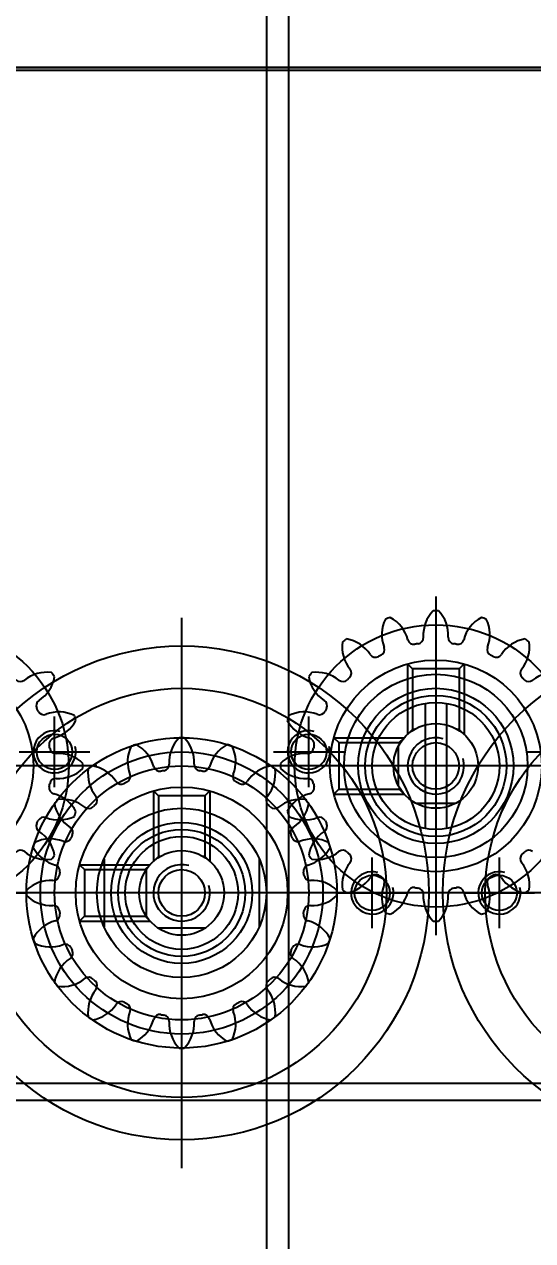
# Model space of a CAD drawing. Header units: inches. Extents: x 0 to 77285, y -118 to 40065.
# Drawn here: x 15554.5 to 15590.5, y 25985.4 to 26071.6 of the extents above; entities that cross this region are included whole.
import ezdxf

# ---------------------------------------------------------------- set-up
doc = ezdxf.new("R2010")
doc.units = ezdxf.units.IN
doc.header["$LTSCALE"] = 5
doc.header["$MEASUREMENT"] = 0
doc.layers.add('A', color=8, linetype='Continuous')
doc.styles.add('SCI', font='')
doc.styles.get('SCI').set_extended_font_data('Gulim')
doc.dimstyles.new('SCH', dxfattribs={"dimtxt": 2.5, "dimasz": 2, "dimexe": 1.25, "dimexo": 0.625, "dimtad": 1, "dimdec": 8, "dimtxsty": 'SCI', "dimcen": 2.5, "dimclrd": 4, "dimclre": 4, "dimclrt": 7, "dimadec": 8, "dimazin": 2, "dimtfac": 1, "dimtdec": 8, "dimtmove": 0, "dimatfit": 3, "dimfxl": 1, "dimarcsym": 0})

# ---------------------------------------------------------------- blocks, each defined once
blk = doc.blocks.new('A$Cc399747e')
at = {"ltscale": 5}
for p, q in [((1711.792, 71), (1711.792, 1381)), ((1710.192, 1101), (1710.192, 71))]:
    blk.add_line(p, q, dxfattribs=at)
for p, q in [((1717.792, 247), (1717.792, 286)), ((1627.792, 280), (2635.792, 280)), ((1717.792, 253.5), (1717.792, 279.5)), ((1717.792, 253.5), (1717.792, 279.5)), ((1717.792, 254.5), (1717.792, 278.5)), ((1695.292, 269), (1695.292, 264)), ((1699.792, 245.5), (1699.792, 269.5)), ((1704.292, 269), (1704.292, 264)), ((1716.135, 269.001), (1719.449, 269.001)), ((1712.292, 264.102), (1712.292, 268.898)), ((1725.021, 268.5), (1720.028, 268.5)), ((1720.378, 268.15), (1720.028, 268.5)), ((1720.293, 268.157), (1720.293, 264.843)), ((1720.378, 268.021), (1720.378, 268.15)), ((1724.671, 268.15), (1720.378, 268.15)), ((1723.292, 264.102), (1723.292, 268.898)), ((1725.021, 268.5), (1724.671, 268.15)), ((1724.671, 264.85), (1724.671, 268.15)), ((1662.292, 266.5), (1701.292, 266.5)), ((1668.792, 266.5), (1694.792, 266.5)), ((1668.792, 266.5), (1694.792, 266.5)), ((1669.792, 266.5), (1693.792, 266.5)), ((1697.792, 266.5), (1692.792, 266.5)), ((1698.292, 266.5), (1737.292, 266.5)), ((1706.792, 266.5), (1701.792, 266.5)), ((1704.792, 266.5), (1730.792, 266.5)), ((1704.792, 266.5), (1730.792, 266.5)), ((1705.792, 266.5), (1729.792, 266.5)), ((1733.792, 266.5), (1728.792, 266.5)), ((1699.792, 250), (1699.792, 265)), ((1720.378, 264.85), (1720.028, 264.5)), ((1720.378, 264.85), (1720.378, 264.98)), ((1724.671, 264.85), (1720.378, 264.85)), ((1725.021, 264.5), (1724.671, 264.85)), ((1715.792, 259.272), (1715.792, 264.264)), ((1716.142, 263.914), (1715.792, 264.264)), ((1716.142, 263.914), (1716.271, 263.914)), ((1716.142, 259.622), (1716.142, 263.914)), ((1719.313, 263.914), (1719.442, 263.914)), ((1719.442, 263.914), (1719.792, 264.264)), ((1719.442, 259.622), (1719.442, 263.914)), ((1719.792, 259.272), (1719.792, 264.264)), ((1725.021, 264.5), (1720.028, 264.5)), ((1699.792, 252), (1699.792, 263)), ((1699.042, 253.063), (1699.042, 261.937)), ((1700.542, 253.063), (1700.542, 261.937)), ((1701.215, 260.141), (1698.369, 260.141)), ((1707.021, 259.5), (1702.028, 259.5)), ((1702.378, 259.15), (1702.028, 259.5)), ((1707.021, 259.5), (1706.671, 259.15)), ((1715.792, 259.272), (1716.142, 259.622)), ((1716.142, 259.622), (1719.442, 259.622)), ((1719.792, 259.272), (1719.442, 259.622)), ((1702.378, 259.021), (1702.378, 259.15)), ((1706.671, 259.15), (1702.378, 259.15)), ((1702.433, 258.923), (1702.433, 256.077)), ((1706.671, 255.85), (1706.671, 259.15)), ((1708.792, 259), (1708.792, 254)), ((1726.792, 259), (1726.792, 254)), ((1687.792, 257.5), (1711.792, 257.5)), ((1692.292, 257.5), (1707.292, 257.5)), ((1694.292, 257.5), (1705.292, 257.5)), ((1723.792, 257.5), (1747.792, 257.5)), ((1728.292, 257.5), (1743.292, 257.5)), ((1693.292, 256.5), (1688.292, 256.5)), ((1711.292, 256.5), (1706.292, 256.5)), ((1729.292, 256.5), (1724.292, 256.5)), ((1697.792, 250.272), (1697.792, 255.264)), ((1698.142, 254.914), (1697.792, 255.264)), ((1701.442, 254.914), (1701.792, 255.264)), ((1701.792, 250.272), (1701.792, 255.264)), ((1702.378, 255.85), (1702.028, 255.5)), ((1707.021, 255.5), (1702.028, 255.5)), ((1702.378, 255.85), (1702.378, 255.98)), ((1706.671, 255.85), (1702.378, 255.85)), ((1707.021, 255.5), (1706.671, 255.85)), ((1698.142, 254.914), (1698.271, 254.914)), ((1698.142, 250.622), (1698.142, 254.914)), ((1701.313, 254.914), (1701.442, 254.914)), ((1701.442, 250.622), (1701.442, 254.914)), ((1697.792, 250.272), (1698.142, 250.622)), ((1698.142, 250.622), (1701.442, 250.622)), ((1701.792, 250.272), (1701.442, 250.622)), ((2605.792, 208), (1657.792, 208))]:
    blk.add_line(p, q)
at = {"ltscale": 4}
for p, q in [((1627.792, 281.2), (2635.792, 281.2)), ((1627.792, 280), (2635.792, 280)), ((2102.292, 208.2), (1657.792, 208.2)), ((1679.792, 208), (2483.792, 208))]:
    blk.add_line(p, q, dxfattribs=at)
for centre, radius in [((1681.792, 266.5), 17.5), ((1717.792, 266.5), 17.5), ((1681.792, 266.5), 14.5), ((1717.792, 266.5), 14.5), ((1717.792, 266.5), 11), ((1717.792, 266.5), 10), ((1717.792, 266.5), 9), ((1717.792, 266.5), 7.5), ((1717.792, 266.5), 6), ((1717.792, 266.5), 5), ((1717.792, 266.5), 4.5), ((1717.792, 266.5), 4), ((1717.792, 266.5), 3), ((1717.792, 266.5), 3), ((1717.792, 266.5), 1.65), ((1699.792, 257.5), 10), ((1695.292, 266.5), 1.25), ((1704.292, 266.5), 1.25), ((1735.792, 257.5), 10), ((1699.792, 257.5), 7.5), ((1735.792, 257.5), 7.5), ((1699.792, 257.5), 6.5), ((1699.792, 257.5), 5.5), ((1699.792, 257.5), 5), ((1699.792, 257.5), 4.5), ((1699.792, 257.5), 4.5), ((1699.792, 257.5), 3), ((1699.792, 257.5), 3), ((1699.792, 257.5), 1.65), ((1708.792, 256.5), 1.25), ((1726.792, 256.5), 1.25)]:
    blk.add_circle(centre, radius)
for centre, radius, start, end in [((1716.464, 275.803), 2.5, 153.86546, 201.15785), ((1717.792, 266.5), 11, 108, 108.94936), ((1717.792, 266.5), 11, 107.05064, 108), ((1713.398, 274.807), 2.5, 14.84215, 62.13454), ((1719.404, 275.758), 2.5, 135.86546, 183.15785), ((1717.792, 266.5), 11, 90, 90.94936), ((1717.792, 266.5), 11, 89.05064, 90), ((1716.18, 275.758), 2.5, 356.84215, 44.13454), ((1722.186, 274.807), 2.5, 117.86546, 165.15785), ((1717.792, 266.5), 11, 72, 72.94936), ((1717.792, 266.5), 11, 71.05064, 72), ((1719.12, 275.803), 2.5, 338.84215, 26.13454), ((1713.655, 274.937), 2.5, 171.86546, 219.15785), ((1717.792, 266.5), 11, 126, 126.94936), ((1717.792, 266.5), 11, 125.05064, 126), ((1711.046, 273.042), 2.5, 32.84215, 80.13454), ((1716.242, 275.56), 0.442, 194.84215, 279.71096), ((1717.792, 266.5), 8.75, 99, 99.71096), ((1717.792, 266.5), 8.75, 98.28904, 99), ((1716.467, 275.596), 0.442, 278.28904, 3.15785), ((1719.117, 275.596), 0.442, 176.84215, 261.71096), ((1717.792, 266.5), 8.75, 81, 81.71096), ((1717.792, 266.5), 8.75, 80.28904, 81), ((1719.343, 275.56), 0.442, 260.28904, 345.15785), ((1724.538, 273.042), 2.5, 99.86546, 147.15785), ((1721.929, 274.937), 2.5, 320.84215, 8.13454), ((1717.792, 266.5), 11, 54, 54.94936), ((1717.792, 266.5), 11, 53.05064, 54), ((1713.518, 274.637), 0.442, 212.84215, 297.71096), ((1717.792, 266.5), 8.75, 117, 117.71096), ((1717.792, 266.5), 8.75, 116.28904, 117), ((1713.721, 274.741), 0.442, 296.28904, 21.15785), ((1721.863, 274.741), 0.442, 158.84215, 243.71096), ((1717.792, 266.5), 8.75, 63, 63.71096), ((1717.792, 266.5), 8.75, 62.28904, 63), ((1722.066, 274.637), 0.442, 242.28904, 327.15785), ((1711.374, 273.08), 0.442, 314.28904, 39.15785), ((1724.21, 273.08), 0.442, 140.84215, 225.71096), ((1717.792, 266.5), 11, 144, 144.94936), ((1711.25, 273.246), 2.5, 189.86546, 237.15785), ((1717.792, 266.5), 11, 143.05064, 144), ((1709.355, 270.637), 2.5, 50.84215, 98.13454), ((1711.213, 272.918), 0.442, 230.84215, 315.71096), ((1717.792, 266.5), 8.75, 135, 135.71096), ((1717.792, 266.5), 8.75, 134.28904, 135), ((1717.792, 266.5), 8.75, 45, 45.71096), ((1717.792, 266.5), 8.75, 44.28904, 45), ((1724.372, 272.918), 0.442, 224.28904, 309.15785), ((1726.229, 270.637), 2.5, 81.86546, 129.15785), ((1724.334, 273.246), 2.5, 302.84215, 350.13454), ((1717.792, 266.5), 11, 36, 36.94936), ((1717.792, 266.5), 11, 35.05064, 36), ((1709.655, 270.774), 0.442, 332.28904, 57.15785), ((1725.929, 270.774), 0.442, 122.84215, 207.71096), ((1717.792, 266.5), 11, 162, 162.94936), ((1717.792, 266.5), 11, 161.05064, 162), ((1708.489, 267.828), 2.5, 68.84215, 116.13454), ((1709.551, 270.571), 0.442, 248.84215, 333.71096), ((1717.792, 266.5), 8.75, 153, 153.71096), ((1717.792, 266.5), 8.75, 152.28904, 153), ((1717.792, 266.5), 8.75, 27, 27.71096), ((1717.792, 266.5), 8.75, 26.28904, 27), ((1726.033, 270.571), 0.442, 206.28904, 291.15785), ((1727.095, 267.828), 2.5, 63.86546, 111.15785), ((1717.792, 266.5), 11, 18, 18.94936), ((1717.792, 266.5), 11, 17.05064, 18), ((1709.486, 270.894), 2.5, 207.86546, 255.15785), ((1726.098, 270.894), 2.5, 284.84215, 332.13454), ((1701.404, 266.758), 2.5, 135.86546, 183.15785), ((1699.792, 257.5), 11, 90, 90.94936), ((1699.792, 257.5), 11, 89.05064, 90), ((1698.18, 266.758), 2.5, 356.84215, 44.13454), ((1708.732, 268.051), 0.442, 350.28904, 75.15785), ((1717.792, 266.5), 2, 255, 195), ((1726.852, 268.051), 0.442, 104.84215, 189.71096), ((1695.292, 266.5), 1.5, 255, 195), ((1698.464, 266.803), 2.5, 153.86546, 201.15785), ((1699.792, 257.5), 11, 108, 108.94936), ((1699.792, 257.5), 11, 107.05064, 108), ((1695.398, 265.807), 2.5, 14.84215, 62.13454), ((1704.186, 265.807), 2.5, 117.86546, 165.15785), ((1704.292, 266.5), 1.5, 255, 195), ((1699.792, 257.5), 11, 72, 72.94936), ((1699.792, 257.5), 11, 71.05064, 72), ((1701.12, 266.803), 2.5, 338.84215, 26.13454), ((1708.534, 264.888), 2.5, 86.84215, 134.13454), ((1708.697, 267.825), 0.442, 266.84215, 351.71096), ((1717.792, 266.5), 8.75, 171, 171.71096), ((1717.792, 266.5), 8.75, 170.28904, 171), ((1717.792, 266.5), 8.75, 9, 9.71096), ((1717.792, 266.5), 8.75, 8.28904, 9), ((1726.888, 267.825), 0.442, 188.28904, 273.15785), ((1727.05, 264.888), 2.5, 45.86546, 93.15785), ((1699.792, 257.5), 11, 126, 126.94936), ((1699.792, 257.5), 11, 125.05064, 126), ((1693.046, 264.042), 2.5, 32.84215, 80.13454), ((1698.242, 266.56), 0.442, 194.84215, 279.71096), ((1698.467, 266.596), 0.442, 278.28904, 3.15785), ((1701.117, 266.596), 0.442, 176.84215, 261.71096), ((1701.343, 266.56), 0.442, 260.28904, 345.15785), ((1706.538, 264.042), 2.5, 99.86546, 147.15785), ((1699.792, 257.5), 11, 54, 54.94936), ((1699.792, 257.5), 11, 53.05064, 54), ((1717.792, 266.5), 11, 179.05064, 180), ((1717.792, 266.5), 11, 180, 180.94936), ((1717.792, 266.5), 11, 360, 0.94936), ((1717.792, 266.5), 11, 359.05064, 0), ((1695.655, 265.937), 2.5, 171.86546, 219.15785), ((1695.721, 265.741), 0.442, 296.28904, 21.15785), ((1699.792, 257.5), 8.75, 99, 99.71096), ((1699.792, 257.5), 8.75, 98.28904, 99), ((1699.792, 257.5), 8.75, 81, 81.71096), ((1699.792, 257.5), 8.75, 80.28904, 81), ((1703.863, 265.741), 0.442, 158.84215, 243.71096), ((1703.929, 265.937), 2.5, 320.84215, 8.13454), ((1708.534, 268.112), 2.5, 225.86546, 273.15785), ((1708.697, 265.175), 0.442, 8.28904, 93.15785), ((1726.888, 265.175), 0.442, 86.84215, 171.71096), ((1727.05, 268.112), 2.5, 266.84215, 314.13454), ((1695.518, 265.637), 0.442, 212.84215, 297.71096), ((1699.792, 257.5), 8.75, 117, 117.71096), ((1699.792, 257.5), 8.75, 116.28904, 117), ((1699.792, 257.5), 8.75, 63, 63.71096), ((1699.792, 257.5), 8.75, 62.28904, 63), ((1704.066, 265.637), 0.442, 242.28904, 327.15785), ((1708.732, 264.95), 0.442, 284.84215, 9.71096), ((1717.792, 266.5), 8.75, 188.28904, 189), ((1717.792, 266.5), 8.75, 189, 189.71096), ((1726.852, 264.95), 0.442, 170.28904, 255.15785), ((1717.792, 266.5), 8.75, 350.28904, 351), ((1717.792, 266.5), 8.75, 351, 351.71096), ((1693.374, 264.08), 0.442, 314.28904, 39.15785), ((1706.21, 264.08), 0.442, 140.84215, 225.71096), ((1708.229, 261.637), 2.5, 81.86546, 129.15785), ((1709.486, 262.106), 2.5, 104.84215, 152.13454), ((1706.334, 264.246), 2.5, 302.84215, 350.13454), ((1699.792, 257.5), 11, 36, 36.94936), ((1699.792, 257.5), 11, 35.05064, 36), ((1726.098, 262.106), 2.5, 27.86546, 75.15785), ((1735.792, 257.5), 11, 144, 144.94936), ((1729.25, 264.246), 2.5, 189.86546, 237.15785), ((1735.792, 257.5), 11, 143.05064, 144), ((1727.355, 261.637), 2.5, 50.84215, 98.13454), ((1693.213, 263.918), 0.442, 230.84215, 315.71096), ((1699.792, 257.5), 8.75, 135, 135.71096), ((1699.792, 257.5), 8.75, 134.28904, 135), ((1699.792, 257.5), 8.75, 45, 45.71096), ((1699.792, 257.5), 8.75, 44.28904, 45), ((1706.372, 263.918), 0.442, 224.28904, 309.15785), ((1717.792, 266.5), 11, 197.05064, 198), ((1717.792, 266.5), 11, 198, 198.94936), ((1708.489, 265.172), 2.5, 243.86546, 291.15785), ((1727.095, 265.172), 2.5, 248.84215, 296.13454), ((1717.792, 266.5), 11, 341.05064, 342), ((1717.792, 266.5), 11, 342, 342.94936), ((1729.213, 263.918), 0.442, 230.84215, 315.71096), ((1707.929, 261.774), 0.442, 122.84215, 207.71096), ((1709.551, 262.429), 0.442, 26.28904, 111.15785), ((1709.655, 262.226), 0.442, 302.84215, 27.71096), ((1717.792, 266.5), 8.75, 206.28904, 207), ((1717.792, 266.5), 8.75, 207, 207.71096), ((1725.929, 262.226), 0.442, 152.28904, 237.15785), ((1717.792, 266.5), 8.75, 332.28904, 333), ((1717.792, 266.5), 8.75, 333, 333.71096), ((1726.033, 262.429), 0.442, 68.84215, 153.71096), ((1727.655, 261.774), 0.442, 332.28904, 57.15785), ((1699.792, 257.5), 8.75, 27, 27.71096), ((1699.792, 257.5), 8.75, 26.28904, 27), ((1708.033, 261.571), 0.442, 206.28904, 291.15785), ((1709.095, 258.828), 2.5, 63.86546, 111.15785), ((1711.25, 259.754), 2.5, 122.84215, 170.13454), ((1726.489, 258.828), 2.5, 68.84215, 116.13454), ((1724.334, 259.754), 2.5, 9.86546, 57.15785), ((1727.551, 261.571), 0.442, 248.84215, 333.71096), ((1735.792, 257.5), 8.75, 153, 153.71096), ((1735.792, 257.5), 8.75, 152.28904, 153), ((1708.098, 261.894), 2.5, 284.84215, 332.13454), ((1709.355, 262.363), 2.5, 261.86546, 309.15785), ((1699.792, 257.5), 11, 18, 18.94936), ((1699.792, 257.5), 11, 17.05064, 18), ((1711.213, 260.082), 0.442, 44.28904, 129.15785), ((1717.792, 266.5), 8.75, 224.28904, 225), ((1717.792, 266.5), 8.75, 315, 315.71096), ((1724.372, 260.082), 0.442, 50.84215, 135.71096), ((1726.229, 262.363), 2.5, 230.84215, 278.13454), ((1735.792, 257.5), 11, 162, 162.94936), ((1727.486, 261.894), 2.5, 207.86546, 255.15785), ((1735.792, 257.5), 11, 161.05064, 162), ((1699.792, 257.5), 2, 255, 195), ((1708.852, 259.051), 0.442, 104.84215, 189.71096), ((1717.792, 266.5), 11, 215.05064, 216), ((1717.792, 266.5), 11, 216, 216.94936), ((1713.655, 258.063), 2.5, 140.84215, 188.13454), ((1717.792, 266.5), 8.75, 225, 225.71096), ((1711.374, 259.921), 0.442, 320.84215, 45.71096), ((1724.21, 259.921), 0.442, 134.28904, 219.15785), ((1721.929, 258.063), 2.5, 351.86546, 39.15785), ((1717.792, 266.5), 8.75, 314.28904, 315), ((1717.792, 266.5), 11, 323.05064, 324), ((1717.792, 266.5), 11, 324, 324.94936), ((1726.732, 259.051), 0.442, 350.28904, 75.15785), ((1699.792, 257.5), 8.75, 9, 9.71096), ((1699.792, 257.5), 8.75, 8.28904, 9), ((1708.888, 258.825), 0.442, 188.28904, 273.15785), ((1713.518, 258.363), 0.442, 62.28904, 147.15785), ((1717.792, 266.5), 8.75, 242.28904, 243), ((1717.792, 266.5), 8.75, 243, 243.71096), ((1713.721, 258.259), 0.442, 338.84215, 63.71096), ((1721.863, 258.259), 0.442, 116.28904, 201.15785), ((1717.792, 266.5), 8.75, 296.28904, 297), ((1717.792, 266.5), 8.75, 297, 297.71096), ((1722.066, 258.363), 0.442, 32.84215, 117.71096), ((1726.697, 258.825), 0.442, 266.84215, 351.71096), ((1735.792, 257.5), 8.75, 171, 171.71096), ((1735.792, 257.5), 8.75, 170.28904, 171), ((1708.792, 256.5), 1.5, 255, 195), ((1709.05, 255.888), 2.5, 45.86546, 93.15785), ((1711.046, 259.958), 2.5, 279.86546, 327.15785), ((1716.464, 257.197), 2.5, 158.84215, 206.13454), ((1716.242, 257.44), 0.442, 80.28904, 165.15785), ((1717.792, 266.5), 8.75, 260.28904, 261), ((1717.792, 266.5), 8.75, 261, 261.71096), ((1716.467, 257.405), 0.442, 356.84215, 81.71096), ((1719.117, 257.405), 0.442, 98.28904, 183.15785), ((1717.792, 266.5), 8.75, 278.28904, 279), ((1717.792, 266.5), 8.75, 279, 279.71096), ((1719.343, 257.44), 0.442, 14.84215, 99.71096), ((1719.12, 257.197), 2.5, 333.86546, 21.15785), ((1724.538, 259.958), 2.5, 212.84215, 260.13454), ((1726.534, 255.888), 2.5, 86.84215, 134.13454), ((1726.792, 256.5), 1.5, 255, 195), ((1709.05, 259.112), 2.5, 266.84215, 314.13454), ((1699.792, 257.5), 11, 360, 0.94936), ((1699.792, 257.5), 11, 359.05064, 0), ((1717.792, 266.5), 11, 233.05064, 234), ((1717.792, 266.5), 11, 234, 234.94936), ((1713.398, 258.194), 2.5, 297.86546, 345.15785), ((1719.404, 257.243), 2.5, 176.84215, 224.13454), ((1716.18, 257.243), 2.5, 315.86546, 3.15785), ((1722.186, 258.194), 2.5, 194.84215, 242.13454), ((1717.792, 266.5), 11, 305.05064, 306), ((1717.792, 266.5), 11, 306, 306.94936), ((1735.792, 257.5), 11, 179.05064, 180), ((1735.792, 257.5), 11, 180, 180.94936), ((1726.534, 259.112), 2.5, 225.86546, 273.15785), ((1699.792, 257.5), 8.75, 350.28904, 351), ((1699.792, 257.5), 8.75, 351, 351.71096), ((1708.888, 256.175), 0.442, 86.84215, 171.71096), ((1717.792, 266.5), 11, 251.05064, 252), ((1717.792, 266.5), 11, 252, 252.94936), ((1717.792, 266.5), 11, 287.05064, 288), ((1717.792, 266.5), 11, 288, 288.94936), ((1726.697, 256.175), 0.442, 8.28904, 93.15785), ((1735.792, 257.5), 8.75, 188.28904, 189), ((1735.792, 257.5), 8.75, 189, 189.71096), ((1708.852, 255.95), 0.442, 170.28904, 255.15785), ((1708.098, 253.106), 2.5, 27.86546, 75.15785), ((1717.792, 266.5), 11, 269.05064, 270), ((1717.792, 266.5), 11, 270, 270.94936), ((1727.486, 253.106), 2.5, 104.84215, 152.13454), ((1726.732, 255.95), 0.442, 284.84215, 9.71096), ((1699.792, 257.5), 8.75, 332.28904, 333), ((1699.792, 257.5), 8.75, 333, 333.71096), ((1708.033, 253.429), 0.442, 68.84215, 153.71096), ((1709.095, 256.172), 2.5, 248.84215, 296.13454), ((1699.792, 257.5), 11, 341.05064, 342), ((1699.792, 257.5), 11, 342, 342.94936), ((1735.792, 257.5), 11, 197.05064, 198), ((1735.792, 257.5), 11, 198, 198.94936), ((1726.489, 256.172), 2.5, 243.86546, 291.15785), ((1727.551, 253.429), 0.442, 26.28904, 111.15785), ((1735.792, 257.5), 8.75, 206.28904, 207), ((1735.792, 257.5), 8.75, 207, 207.71096), ((1707.929, 253.226), 0.442, 152.28904, 237.15785), ((1706.334, 250.754), 2.5, 9.86546, 57.15785), ((1729.25, 250.754), 2.5, 122.84215, 170.13454), ((1727.655, 253.226), 0.442, 302.84215, 27.71096), ((1691.355, 253.363), 2.5, 261.86546, 309.15785), ((1693.213, 251.082), 0.442, 44.28904, 129.15785), ((1699.792, 257.5), 8.75, 224.28904, 225), ((1699.792, 257.5), 8.75, 225, 225.71096), ((1693.374, 250.921), 0.442, 320.84215, 45.71096), ((1706.21, 250.921), 0.442, 134.28904, 219.15785), ((1699.792, 257.5), 8.75, 314.28904, 315), ((1699.792, 257.5), 8.75, 315, 315.71096), ((1706.372, 251.082), 0.442, 50.84215, 135.71096), ((1708.229, 253.363), 2.5, 230.84215, 278.13454), ((1699.792, 257.5), 11, 323.05064, 324), ((1699.792, 257.5), 11, 324, 324.94936), ((1735.792, 257.5), 11, 215.05064, 216), ((1735.792, 257.5), 11, 216, 216.94936), ((1727.355, 253.363), 2.5, 261.86546, 309.15785), ((1729.213, 251.082), 0.442, 44.28904, 129.15785), ((1695.655, 249.063), 2.5, 140.84215, 188.13454), ((1703.929, 249.063), 2.5, 351.86546, 39.15785), ((1693.046, 250.958), 2.5, 279.86546, 327.15785), ((1695.518, 249.363), 0.442, 62.28904, 147.15785), ((1699.792, 257.5), 8.75, 242.28904, 243), ((1699.792, 257.5), 8.75, 243, 243.71096), ((1695.721, 249.259), 0.442, 338.84215, 63.71096), ((1703.863, 249.259), 0.442, 116.28904, 201.15785), ((1699.792, 257.5), 8.75, 296.28904, 297), ((1699.792, 257.5), 8.75, 297, 297.71096), ((1704.066, 249.363), 0.442, 32.84215, 117.71096), ((1706.538, 250.958), 2.5, 212.84215, 260.13454), ((1699.792, 257.5), 11, 233.05064, 234), ((1699.792, 257.5), 11, 234, 234.94936), ((1698.464, 248.197), 2.5, 158.84215, 206.13454), ((1695.398, 249.194), 2.5, 297.86546, 345.15785), ((1698.242, 248.44), 0.442, 80.28904, 165.15785), ((1699.792, 257.5), 8.75, 260.28904, 261), ((1699.792, 257.5), 8.75, 261, 261.71096), ((1698.467, 248.405), 0.442, 356.84215, 81.71096), ((1701.404, 248.243), 2.5, 176.84215, 224.13454), ((1698.18, 248.243), 2.5, 315.86546, 3.15785), ((1701.117, 248.405), 0.442, 98.28904, 183.15785), ((1699.792, 257.5), 8.75, 278.28904, 279), ((1699.792, 257.5), 8.75, 279, 279.71096), ((1701.343, 248.44), 0.442, 14.84215, 99.71096), ((1704.186, 249.194), 2.5, 194.84215, 242.13454), ((1701.12, 248.197), 2.5, 333.86546, 21.15785), ((1699.792, 257.5), 11, 305.05064, 306), ((1699.792, 257.5), 11, 306, 306.94936), ((1699.792, 257.5), 11, 251.05064, 252), ((1699.792, 257.5), 11, 252, 252.94936), ((1699.792, 257.5), 11, 287.05064, 288), ((1699.792, 257.5), 11, 288, 288.94936), ((1699.792, 257.5), 11, 269.05064, 270), ((1699.792, 257.5), 11, 270, 270.94936)]:
    blk.add_arc(centre, radius, start, end)
blk = doc.blocks.new('*D366')
at = {"color": 4, "lineweight": -2, "transparency": 16777216}
for p, q in [((12554.65, 23925.55), (12554.65, 28076.143)), ((17979.65, 23925.05), (17979.65, 28076.143)), ((12714.65, 27976.143), (17819.65, 27976.143))]:
    blk.add_line(p, q, dxfattribs=at)
at = {"color": 4, "transparency": 16777216}
for points in [[(12714.65, 28002.81), (12714.65, 27949.477), (12554.65, 27976.143)], [(17819.65, 28002.81), (17819.65, 27949.477), (17979.65, 27976.143)]]:
    blk.add_solid(points, dxfattribs=at)
at = {"layer": 'Defpoints', "color": 0, "transparency": 16777216}
for p in [(17979.65, 27976.143), (12554.65, 23875.55), (17979.65, 23875.05)]:
    blk.add_point(p, dxfattribs=at)
at = {"color": 7, "transparency": 16777216, "insert": (15267.15, 28128.806), "char_height": 200, "attachment_point": 5, "style": 'SCI'}
blk.add_mtext('5425', dxfattribs=at)
blk = doc.blocks.new('*D367')
at = {"color": 4, "lineweight": -2, "transparency": 16777216}
for p, q in [((12554.65, 23925.55), (12554.65, 29140.675)), ((21064.65, 23433.05), (21064.65, 29140.675)), ((12714.65, 29040.675), (20904.65, 29040.675))]:
    blk.add_line(p, q, dxfattribs=at)
at = {"color": 4, "transparency": 16777216}
for points in [[(12714.65, 29067.342), (12714.65, 29014.009), (12554.65, 29040.675)], [(20904.65, 29067.342), (20904.65, 29014.009), (21064.65, 29040.675)]]:
    blk.add_solid(points, dxfattribs=at)
at = {"layer": 'Defpoints', "color": 0, "transparency": 16777216}
for p in [(21064.65, 29040.675), (12554.65, 23875.55), (21064.65, 23383.05)]:
    blk.add_point(p, dxfattribs=at)
at = {"color": 7, "transparency": 16777216, "insert": (16809.65, 29193.472), "char_height": 200, "attachment_point": 5, "style": 'SCI'}
blk.add_mtext('8510', dxfattribs=at)
blk = doc.blocks.new('*D374')
at = {"color": 4, "lineweight": -2, "transparency": 16777216}
for p, q in [((12554.65, 23925.55), (12554.65, 30215.876)), ((37924.65, 23433.05), (37924.65, 30215.876)), ((12714.65, 30115.876), (37764.65, 30115.876))]:
    blk.add_line(p, q, dxfattribs=at)
at = {"color": 4, "transparency": 16777216}
for points in [[(12714.65, 30142.543), (12714.65, 30089.21), (12554.65, 30115.876)], [(37764.65, 30142.543), (37764.65, 30089.21), (37924.65, 30115.876)]]:
    blk.add_solid(points, dxfattribs=at)
at = {"layer": 'Defpoints', "color": 0, "transparency": 16777216}
for p in [(37924.65, 30115.876), (12554.65, 23875.55), (37924.65, 23383.05)]:
    blk.add_point(p, dxfattribs=at)
at = {"color": 7, "transparency": 16777216, "insert": (25239.65, 30268.539), "char_height": 200, "attachment_point": 5, "style": 'SCI'}
blk.add_mtext('25370', dxfattribs=at)

msp = doc.modelspace()

# ---------------------------------------------------------------- block references
at = {"layer": 'A', "rotation": 180}
msp.add_blockref('A$Cc399747e', (17283.44187244, 26276.55060516), dxfattribs=at)

# ---------------------------------------------------------------- dimensions: what is measured, and where the dimension line sits
for base, p2, picture, middle in [((37924.649780898, 30115.8761734788), (37924.649780898, 23383.0504762948), '*D374', (25239.649780898, 30268.5392893244)), ((21064.649780898, 29040.6754827387), (21064.649780898, 23383.0504762948), '*D367', (16809.649780898, 29193.4717543765)), ((17979.649780898, 27976.1433020648), (17979.649780898, 23875.0504762948), '*D366', (15267.149780898, 28128.8064179103))]:
    dim = msp.add_linear_dim(base=base, p1=(12554.649780898, 23875.5504762968), p2=p2, dimstyle='SCH', override={"dimscale": 80})
    dim.commit()
    dim.dimension.update_dxf_attribs({"geometry": picture, "text_midpoint": middle})

doc.saveas('drawing.dxf')
